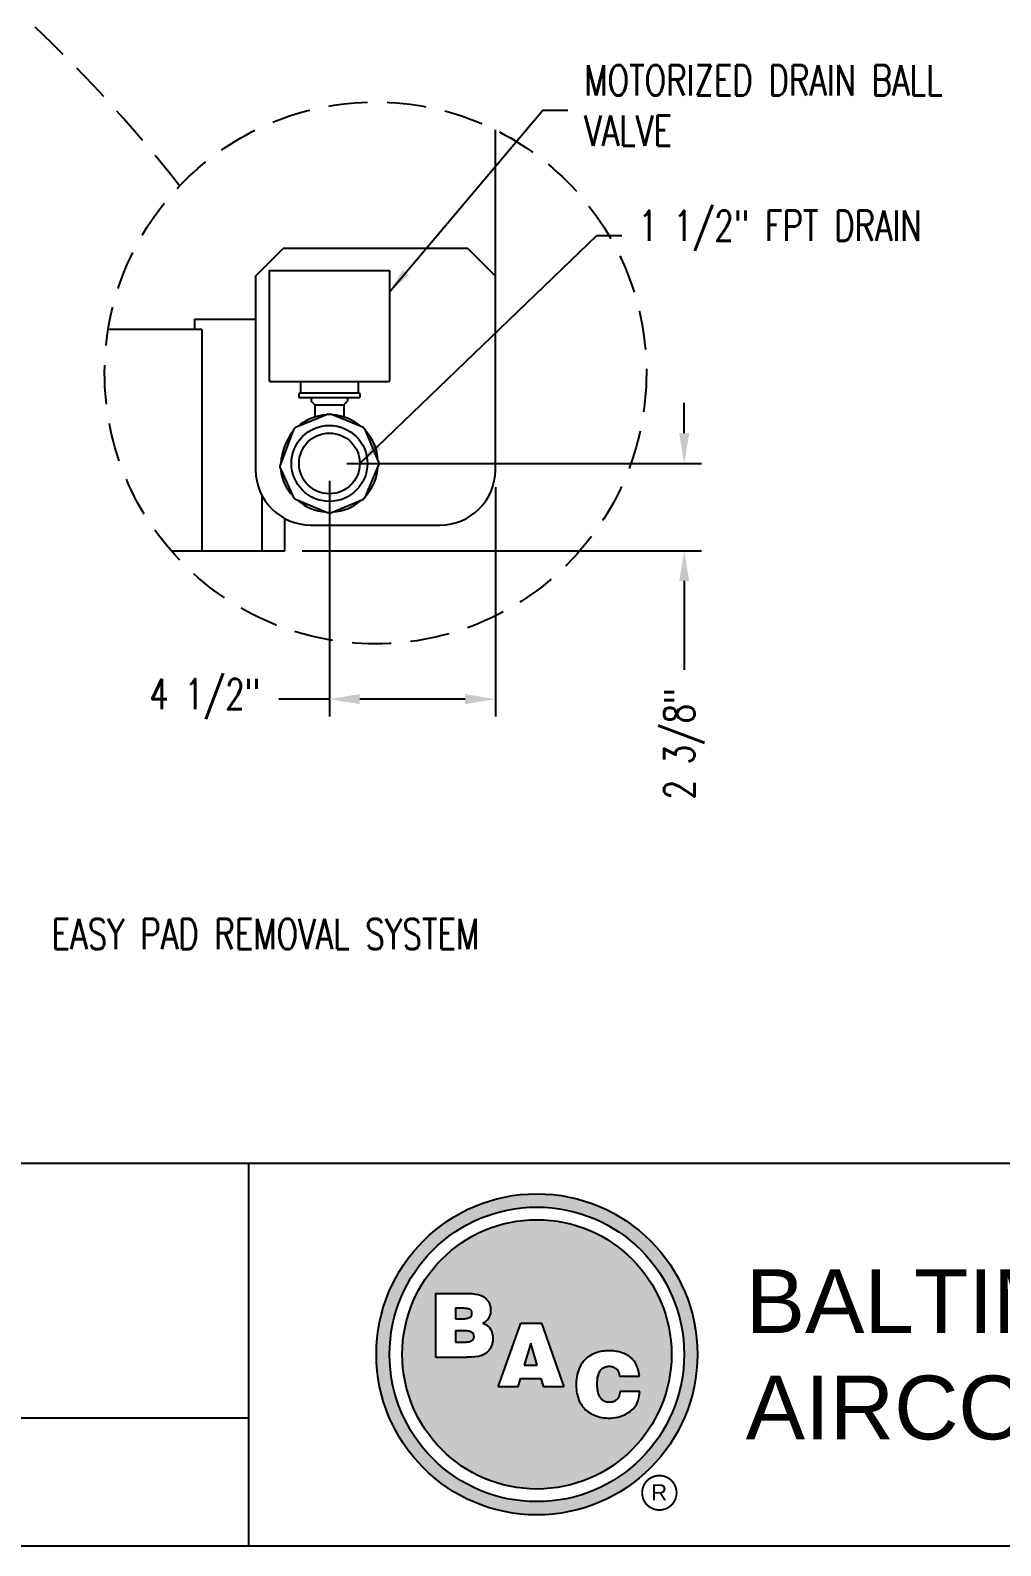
# Model space of a CAD drawing. Header units: millimetres. Extents: x 16200 to 32328, y 18593 to 29476.
# Drawn here: x 16455.4 to 16613.2, y 18593.2 to 18839.7 of the extents above; entities that cross this region are included whole.
import ezdxf
from ezdxf.enums import TextEntityAlignment as Align

# ---------------------------------------------------------------- set-up
doc = ezdxf.new("R2010")
doc.units = ezdxf.units.MM
doc.header["$LTSCALE"] = 5
doc.linetypes.add('HIDDEN', pattern=[9.525, 6.35, -3.175])
for name, color, linetype in [('PAD-REMOVAL', 3, 'Continuous'), ('RECIRCULATION-CONTROL', 3, 'Continuous'), ('TEXT', 4, 'Continuous')]:
    doc.layers.add(name, color=color, linetype=linetype)
doc.styles.add('BAC', font='swissk.ttf')
doc.styles.add('BACtblk', font='swisscl.ttf')
doc.styles.add('BACtblkBold', font='swissck.ttf')
doc.styles.add('SUBMITTAL', font='romans.shx', dxfattribs={"width": 0.75})
doc.dimstyles.new('SUBMITTAL', dxfattribs={"dimtxt": 0.09375, "dimasz": 0.09375, "dimexe": 0.03125, "dimexo": 0.0625, "dimgap": 0.0625, "dimtad": 0, "dimdec": 4, "dimzin": 4, "dimdsep": 46, "dimlunit": 4, "dimtxsty": 'SUBMITTAL', "dimcen": 0.09375, "dimclre": 6, "dimadec": 0, "dimazin": 0, "dimtfac": 1, "dimtdec": 0, "dimtofl": 0, "dimtmove": 0, "dimatfit": 3, "dimfxl": 0, "dimfrac": 2, "dimtolj": 1, "dimtzin": 4, "dimarcsym": 0})

# ---------------------------------------------------------------- blocks, each defined once
blk = doc.blocks.new('BORDER')
blk.add_line((0, 0), (1, 0))
blk = doc.blocks.new('*D38')
at = {"layer": 'RECIRCULATION-CONTROL', "color": 6, "lineweight": -2}
for p, q in [((16504.02, 18766.4), (16504.02, 18728.07)), ((16531.02, 18765.37), (16531.02, 18728.07))]:
    blk.add_line(p, q, dxfattribs=at)
at = {"layer": 'RECIRCULATION-CONTROL', "color": 3, "lineweight": -2}
for p, q in [((16504.02, 18730.89), (16495.81, 18730.89)), ((16526.09, 18730.89), (16508.95, 18730.89))]:
    blk.add_line(p, q, dxfattribs=at)
at = {"layer": 'RECIRCULATION-CONTROL', "color": 3}
for points in [[(16508.95, 18731.71), (16508.95, 18730.07), (16504.02, 18730.89)], [(16526.09, 18731.71), (16526.09, 18730.07), (16531.02, 18730.89)]]:
    blk.add_solid(points, dxfattribs=at)
at = {"layer": 'RECIRCULATION-CONTROL', "color": 3, "insert": (16483.75, 18730.89), "char_height": 4.929, "attachment_point": 5, "style": 'SUBMITTAL'}
blk.add_mtext('\\A1;4 1/2"', dxfattribs=at)
blk = doc.blocks.new('*D39')
at = {"layer": 'RECIRCULATION-CONTROL', "color": 3, "lineweight": -2}
for p, q in [((16561.74, 18774.15), (16561.74, 18779.08)), ((16561.74, 18750.1), (16561.74, 18735.66))]:
    blk.add_line(p, q, dxfattribs=at)
at = {"layer": 'RECIRCULATION-CONTROL', "color": 6, "lineweight": -2}
for p, q in [((16506.84, 18769.22), (16564.55, 18769.22)), ((16499.6, 18755.02), (16564.55, 18755.02))]:
    blk.add_line(p, q, dxfattribs=at)
at = {"layer": 'RECIRCULATION-CONTROL', "color": 3}
for points in [[(16560.92, 18774.15), (16562.56, 18774.15), (16561.74, 18769.22)], [(16560.92, 18750.1), (16562.56, 18750.1), (16561.74, 18755.02)]]:
    blk.add_solid(points, dxfattribs=at)
at = {"layer": 'RECIRCULATION-CONTROL', "color": 3, "insert": (16561.74, 18723.6), "char_height": 4.929, "attachment_point": 5, "rotation": 90, "style": 'SUBMITTAL'}
blk.add_mtext('\\A1;2 3/8"', dxfattribs=at)
blk = doc.blocks.new('bacstblk')
h = blk.add_hatch(color=150)
h.dxf.hatch_style = 1
h.paths.add_polyline_path([(3.7506, 0.375, 1), (4.3799, 0.375, 1)])
h.paths.add_polyline_path([(4.3539, 0.375, -1), (3.7765, 0.375, -1)], flags=16)
h.paths.add_polyline_path([(4.3291, 0.375, -1), (3.8014, 0.375, -1)], flags=0)
h.paths.add_polyline_path([(3.943, 0.4942), (3.9603, 0.4889), (3.9714, 0.4784), (3.9755, 0.4618), (3.9722, 0.4467), (3.9609, 0.436), (3.974, 0.427), (3.9786, 0.415), (3.9789, 0.3973), (3.9729, 0.3838), (3.9613, 0.374), (3.9476, 0.3704), (3.9345, 0.3692), (3.8665, 0.3692), (3.8665, 0.4942)], flags=0)
h.paths.add_polyline_path([(4.0335, 0.4361), (4.0742, 0.4361), (4.1177, 0.3111), (4.0779, 0.3111), (4.0731, 0.3277), (4.0333, 0.3277), (4.0286, 0.3111), (3.9895, 0.3111)], flags=0)
h.paths.add_polyline_path([(4.1681, 0.3721), (4.1826, 0.3792), (4.1988, 0.3822), (4.2152, 0.3818), (4.233, 0.3787), (4.246, 0.3717), (4.2575, 0.3605), (4.2641, 0.3456), (4.266, 0.3315), (4.2275, 0.3315), (4.227, 0.3353), (4.2262, 0.3385), (4.2251, 0.3412), (4.2237, 0.3434), (4.2223, 0.3451), (4.2207, 0.3465), (4.2191, 0.3476), (4.2174, 0.3485), (4.2158, 0.3493), (4.2143, 0.3499), (4.2128, 0.3503), (4.2112, 0.3506), (4.2097, 0.3509), (4.2082, 0.351), (4.2066, 0.351), (4.205, 0.3509), (4.2033, 0.3507), (4.2016, 0.3504), (4.1999, 0.3501), (4.1982, 0.3496), (4.1965, 0.3489), (4.1949, 0.3482), (4.1933, 0.3472), (4.1919, 0.3461), (4.1905, 0.3449), (4.1893, 0.3434), (4.1882, 0.3418), (4.1873, 0.3401), (4.1864, 0.3384), (4.1856, 0.3365), (4.185, 0.3347), (4.1844, 0.3328), (4.184, 0.3309), (4.1836, 0.329), (4.1833, 0.3272), (4.1831, 0.3253), (4.183, 0.3234), (4.1829, 0.3216), (4.1828, 0.3197), (4.1828, 0.3178), (4.1828, 0.3158), (4.1829, 0.3139), (4.1829, 0.3119), (4.1831, 0.31), (4.1832, 0.308), (4.1834, 0.3061), (4.1837, 0.3043), (4.184, 0.3025), (4.1844, 0.3007), (4.1848, 0.299), (4.1853, 0.2974), (4.1859, 0.2959), (4.1865, 0.2944), (4.1872, 0.293), (4.188, 0.2917), (4.1889, 0.2904), (4.1899, 0.2893), (4.1909, 0.2882), (4.192, 0.2871), (4.1932, 0.2862), (4.1944, 0.2853), (4.1956, 0.2846), (4.1969, 0.2839), (4.1981, 0.2834), (4.1994, 0.2829), (4.2007, 0.2825), (4.2019, 0.2822), (4.2032, 0.282), (4.2045, 0.2819), (4.2057, 0.2818), (4.207, 0.2818), (4.2083, 0.2818), (4.2096, 0.2819), (4.211, 0.282), (4.2123, 0.2821), (4.2137, 0.2824), (4.2151, 0.2828), (4.2165, 0.2833), (4.2179, 0.284), (4.2194, 0.2848), (4.2209, 0.2858), (4.2224, 0.2871), (4.2239, 0.2886), (4.2252, 0.2905), (4.2264, 0.2927), (4.2274, 0.2954), (4.2282, 0.2986), (4.2286, 0.3024), (4.2667, 0.3024), (4.2652, 0.2888), (4.2582, 0.2721), (4.2446, 0.26), (4.229, 0.2531), (4.2146, 0.2503), (4.1987, 0.2502), (4.1812, 0.2537), (4.1655, 0.2618), (4.1537, 0.2735), (4.1468, 0.2865), (4.1431, 0.3002), (4.1418, 0.3168), (4.1433, 0.3339), (4.1484, 0.3494), (4.1569, 0.3625)], flags=0)
h = blk.add_hatch(color=150)
h.dxf.hatch_style = 1
h.paths.add_polyline_path([(3.8014, 0.375, 1), (4.3291, 0.375, 1)])
h.paths.add_polyline_path([(4.0742, 0.4361), (4.1177, 0.3111), (4.0779, 0.3111), (4.0731, 0.3277), (4.0333, 0.3277), (4.0286, 0.3111), (3.9895, 0.3111), (4.0335, 0.4361)], flags=16)
h.paths.add_polyline_path([(3.974, 0.427), (3.9786, 0.415), (3.9789, 0.3973), (3.9729, 0.3838), (3.9613, 0.374), (3.9476, 0.3704), (3.9345, 0.3692), (3.8665, 0.3692), (3.8665, 0.4942), (3.943, 0.4942), (3.9603, 0.4889), (3.9714, 0.4784), (3.9755, 0.4618), (3.9722, 0.4467), (3.9609, 0.436)], flags=16)
h.paths.add_polyline_path([(4.266, 0.3315), (4.2275, 0.3315), (4.227, 0.3353), (4.2262, 0.3385), (4.2251, 0.3412), (4.2237, 0.3434), (4.2223, 0.3451), (4.2207, 0.3465), (4.2191, 0.3476), (4.2174, 0.3485), (4.2158, 0.3493), (4.2143, 0.3499), (4.2128, 0.3503), (4.2112, 0.3506), (4.2097, 0.3509), (4.2082, 0.351), (4.2066, 0.351), (4.205, 0.3509), (4.2033, 0.3507), (4.2016, 0.3504), (4.1999, 0.3501), (4.1982, 0.3496), (4.1965, 0.3489), (4.1949, 0.3482), (4.1933, 0.3472), (4.1919, 0.3461), (4.1905, 0.3449), (4.1893, 0.3434), (4.1882, 0.3418), (4.1873, 0.3401), (4.1864, 0.3384), (4.1856, 0.3365), (4.185, 0.3347), (4.1844, 0.3328), (4.184, 0.3309), (4.1836, 0.329), (4.1833, 0.3272), (4.1831, 0.3253), (4.183, 0.3234), (4.1829, 0.3216), (4.1828, 0.3197), (4.1828, 0.3178), (4.1828, 0.3158), (4.1829, 0.3139), (4.1829, 0.3119), (4.1831, 0.31), (4.1832, 0.308), (4.1834, 0.3061), (4.1837, 0.3043), (4.184, 0.3025), (4.1844, 0.3007), (4.1848, 0.299), (4.1853, 0.2974), (4.1859, 0.2959), (4.1865, 0.2944), (4.1872, 0.293), (4.188, 0.2917), (4.1889, 0.2904), (4.1899, 0.2893), (4.1909, 0.2882), (4.192, 0.2871), (4.1932, 0.2862), (4.1944, 0.2853), (4.1956, 0.2846), (4.1969, 0.2839), (4.1981, 0.2834), (4.1994, 0.2829), (4.2007, 0.2825), (4.2019, 0.2822), (4.2032, 0.282), (4.2045, 0.2819), (4.2057, 0.2818), (4.207, 0.2818), (4.2083, 0.2818), (4.2096, 0.2819), (4.211, 0.282), (4.2123, 0.2821), (4.2137, 0.2824), (4.2151, 0.2828), (4.2165, 0.2833), (4.2179, 0.284), (4.2194, 0.2848), (4.2209, 0.2858), (4.2224, 0.2871), (4.2239, 0.2886), (4.2252, 0.2905), (4.2264, 0.2927), (4.2274, 0.2954), (4.2282, 0.2986), (4.2286, 0.3024), (4.2667, 0.3024), (4.2652, 0.2888), (4.2582, 0.2721), (4.2446, 0.26), (4.229, 0.2531), (4.2146, 0.2503), (4.1987, 0.2502), (4.1812, 0.2537), (4.1655, 0.2618), (4.1537, 0.2735), (4.1468, 0.2865), (4.1431, 0.3002), (4.1418, 0.3168), (4.1433, 0.3339), (4.1484, 0.3494), (4.1569, 0.3625), (4.1681, 0.3721), (4.1826, 0.3792), (4.1988, 0.3822), (4.2152, 0.3818), (4.233, 0.3787), (4.246, 0.3717), (4.2575, 0.3605), (4.2641, 0.3456)], flags=16)
h = blk.add_hatch(color=150)
h.dxf.hatch_style = 1
h.paths.add_polyline_path([(3.9339, 0.4471), (3.9348, 0.4479), (3.9355, 0.4488), (3.936, 0.4497), (3.9364, 0.4506), (3.9368, 0.4515), (3.937, 0.4524), (3.9372, 0.4533), (3.9373, 0.4542), (3.9373, 0.4552), (3.9373, 0.4561), (3.9372, 0.457), (3.937, 0.458), (3.9368, 0.4589), (3.9365, 0.4598), (3.9362, 0.4606), (3.9358, 0.4615), (3.9352, 0.4622), (3.9346, 0.4629), (3.9339, 0.4635), (3.933, 0.464), (3.932, 0.4645), (3.9308, 0.4648), (3.9294, 0.4651), (3.9277, 0.4654), (3.9258, 0.4656), (3.9236, 0.4658), (3.921, 0.4659), (3.9054, 0.4659), (3.9054, 0.4445), (3.9237, 0.4445), (3.9267, 0.4447), (3.9292, 0.4452), (3.9312, 0.4457), (3.9327, 0.4464)])
h.paths.add_polyline_path([(3.9412, 0.4083), (3.9413, 0.4092), (3.9413, 0.4102), (3.9412, 0.4112), (3.9411, 0.4122), (3.941, 0.4132), (3.9407, 0.4142), (3.9403, 0.4152), (3.9398, 0.4161), (3.9393, 0.417), (3.9385, 0.4178), (3.9377, 0.4186), (3.9366, 0.4193), (3.9354, 0.42), (3.9339, 0.4205), (3.932, 0.4209), (3.9299, 0.4213), (3.9273, 0.4215), (3.9243, 0.4215), (3.9054, 0.4215), (3.9054, 0.3986), (3.9265, 0.3986), (3.9293, 0.3988), (3.9317, 0.3992), (3.9336, 0.3997), (3.9352, 0.4002), (3.9365, 0.4008), (3.9376, 0.4015), (3.9384, 0.4023), (3.9391, 0.403), (3.9396, 0.4038), (3.9401, 0.4047), (3.9405, 0.4055), (3.9408, 0.4064), (3.941, 0.4073)])
h.paths.add_polyline_path([(4.0534, 0.3968), (4.0405, 0.3539), (4.0658, 0.3539)])
for p, q in [((0, 0.75), (10, 0.75)), ((3.5, 0.75), (3.5, 0)), ((3.5, 0.25), (0, 0.25))]:
    blk.add_line(p, q)
at = {"color": 150}
for p, q in [((3.8665, 0.4942), (3.9302, 0.4942)), ((3.8665, 0.4942), (3.8665, 0.3692)), ((3.9054, 0.4659), (3.9054, 0.4445)), ((3.9054, 0.4659), (3.921, 0.4659)), ((3.9054, 0.4445), (3.9237, 0.4445)), ((3.9054, 0.4215), (3.9054, 0.3986)), ((3.9054, 0.4215), (3.9243, 0.4215)), ((3.9895, 0.3111), (4.0335, 0.4361)), ((4.0335, 0.4361), (4.0742, 0.4361)), ((4.0742, 0.4361), (4.1177, 0.3111)), ((3.9054, 0.3986), (3.9265, 0.3986)), ((4.0534, 0.3968), (4.0405, 0.3539)), ((4.0658, 0.3539), (4.0534, 0.3968)), ((3.8665, 0.3692), (3.9279, 0.3692)), ((4.0286, 0.3111), (4.0333, 0.3277)), ((4.0333, 0.3277), (4.0731, 0.3277)), ((4.0405, 0.3539), (4.0658, 0.3539)), ((4.0731, 0.3277), (4.0779, 0.3111)), ((4.266, 0.3315), (4.2275, 0.3315)), ((4.0286, 0.3111), (3.9895, 0.3111)), ((4.1177, 0.3111), (4.0779, 0.3111)), ((4.2667, 0.3024), (4.2286, 0.3024))]:
    blk.add_line(p, q, dxfattribs=at)
for points in [[(3.9302, 0.4942), (3.9378, 0.494), (3.9442, 0.4933), (3.9498, 0.4922), (3.9544, 0.4907), (3.9584, 0.489), (3.9617, 0.4871), (3.9644, 0.4851), (3.9666, 0.4829), (3.9685, 0.4808), (3.97, 0.4786), (3.9713, 0.4764), (3.9722, 0.4742), (3.973, 0.4719), (3.9735, 0.4697), (3.9739, 0.4675), (3.9742, 0.4654), (3.9744, 0.4632), (3.9744, 0.4611), (3.9744, 0.459), (3.9743, 0.4569), (3.974, 0.4548), (3.9735, 0.4529), (3.9729, 0.4509), (3.9722, 0.449), (3.9712, 0.4471), (3.97, 0.4454), (3.9687, 0.4436), (3.9672, 0.442), (3.9655, 0.4404), (3.9637, 0.4389), (3.9617, 0.4374), (3.9595, 0.4361)], [(3.921, 0.4659), (3.9236, 0.4658), (3.9258, 0.4656), (3.9277, 0.4654), (3.9294, 0.4651), (3.9308, 0.4648), (3.932, 0.4645), (3.933, 0.464), (3.9339, 0.4635), (3.9346, 0.4629), (3.9352, 0.4622), (3.9358, 0.4615), (3.9362, 0.4606), (3.9365, 0.4598), (3.9368, 0.4589), (3.937, 0.458), (3.9372, 0.457), (3.9373, 0.4561), (3.9373, 0.4552), (3.9373, 0.4542), (3.9372, 0.4533), (3.937, 0.4524), (3.9368, 0.4515), (3.9364, 0.4506), (3.936, 0.4497), (3.9355, 0.4488), (3.9348, 0.4479), (3.9339, 0.4471), (3.9327, 0.4464), (3.9312, 0.4457), (3.9292, 0.4452), (3.9267, 0.4447), (3.9237, 0.4445)], [(3.9243, 0.4215), (3.9273, 0.4215), (3.9299, 0.4213), (3.932, 0.4209), (3.9339, 0.4205), (3.9354, 0.42), (3.9366, 0.4193), (3.9377, 0.4186), (3.9385, 0.4178), (3.9393, 0.417), (3.9398, 0.4161), (3.9403, 0.4152), (3.9407, 0.4142), (3.941, 0.4132), (3.9411, 0.4122), (3.9412, 0.4112), (3.9413, 0.4102), (3.9413, 0.4092), (3.9412, 0.4083), (3.941, 0.4073), (3.9408, 0.4064), (3.9405, 0.4055), (3.9401, 0.4047), (3.9396, 0.4038), (3.9391, 0.403), (3.9384, 0.4023), (3.9376, 0.4015), (3.9365, 0.4008), (3.9352, 0.4002), (3.9336, 0.3997), (3.9317, 0.3992), (3.9293, 0.3988), (3.9265, 0.3986)], [(3.9595, 0.4361), (3.9648, 0.4333), (3.9689, 0.4305), (3.972, 0.4276), (3.9744, 0.4247), (3.976, 0.4218), (3.9771, 0.4188), (3.9778, 0.416), (3.9783, 0.4132), (3.9786, 0.4106), (3.9787, 0.408), (3.9787, 0.4056), (3.9787, 0.4033), (3.9785, 0.401), (3.9782, 0.3989), (3.9778, 0.3968), (3.9773, 0.3948), (3.9767, 0.3928), (3.976, 0.3909), (3.9752, 0.389), (3.9742, 0.3871), (3.973, 0.3852), (3.9716, 0.3834), (3.9699, 0.3815), (3.968, 0.3796), (3.9657, 0.3777), (3.963, 0.3758), (3.9596, 0.374), (3.9555, 0.3724), (3.9504, 0.3711), (3.9442, 0.3701), (3.9367, 0.3694), (3.9279, 0.3692)], [(4.266, 0.3315), (4.265, 0.339), (4.2636, 0.3453), (4.2619, 0.3507), (4.2598, 0.3552), (4.2576, 0.3591), (4.2553, 0.3623), (4.2528, 0.365), (4.2504, 0.3674), (4.2481, 0.3694), (4.2458, 0.3712), (4.2436, 0.3728), (4.2413, 0.3742), (4.2391, 0.3754), (4.2368, 0.3765), (4.2344, 0.3774), (4.2319, 0.3783), (4.2294, 0.379), (4.2267, 0.3797), (4.2239, 0.3803), (4.2211, 0.3808), (4.2181, 0.3812), (4.2151, 0.3816), (4.212, 0.3818), (4.2089, 0.382), (4.2058, 0.382), (4.2026, 0.382), (4.1994, 0.3818), (4.1962, 0.3815), (4.1929, 0.3811), (4.1896, 0.3805), (4.1863, 0.3797), (4.183, 0.3787), (4.1797, 0.3776), (4.1765, 0.3762), (4.1732, 0.3746), (4.1701, 0.3729), (4.167, 0.3709), (4.164, 0.3686), (4.1612, 0.3662), (4.1585, 0.3636), (4.156, 0.3607), (4.1537, 0.3576), (4.1516, 0.3543), (4.1497, 0.3509), (4.148, 0.3472), (4.1465, 0.3435), (4.1452, 0.3396), (4.1441, 0.3355), (4.1433, 0.3314), (4.1427, 0.3272), (4.1423, 0.3229), (4.1421, 0.3187), (4.1421, 0.3145), (4.1423, 0.3103), (4.1426, 0.3063), (4.1431, 0.3024), (4.1437, 0.2986), (4.1445, 0.295), (4.1454, 0.2916), (4.1465, 0.2883), (4.1477, 0.2852), (4.149, 0.2822), (4.1506, 0.2793), (4.1523, 0.2765), (4.1541, 0.2738), (4.1562, 0.2713), (4.1584, 0.2688), (4.1607, 0.2665), (4.1633, 0.2643), (4.1659, 0.2623), (4.1687, 0.2604), (4.1717, 0.2586), (4.1748, 0.257), (4.178, 0.2556), (4.1814, 0.2543), (4.185, 0.2532), (4.1887, 0.2522), (4.1925, 0.2514), (4.1965, 0.2509), (4.2007, 0.2504), (4.2051, 0.2502), (4.2096, 0.2502), (4.2142, 0.2505), (4.219, 0.2511), (4.2238, 0.2521), (4.2287, 0.2534), (4.2337, 0.2551), (4.2387, 0.2573), (4.2437, 0.2601), (4.2485, 0.2634), (4.2531, 0.2675), (4.2572, 0.2724), (4.2608, 0.2782), (4.2637, 0.2851), (4.2657, 0.2931), (4.2667, 0.3024)], [(4.2275, 0.3315), (4.227, 0.3353), (4.2262, 0.3385), (4.2251, 0.3412), (4.2237, 0.3434), (4.2223, 0.3451), (4.2207, 0.3465), (4.2191, 0.3476), (4.2174, 0.3485), (4.2158, 0.3493), (4.2143, 0.3499), (4.2128, 0.3503), (4.2112, 0.3506), (4.2097, 0.3509), (4.2082, 0.351), (4.2066, 0.351), (4.205, 0.3509), (4.2033, 0.3507), (4.2016, 0.3504), (4.1999, 0.3501), (4.1982, 0.3496), (4.1965, 0.3489), (4.1949, 0.3482), (4.1933, 0.3472), (4.1919, 0.3461), (4.1905, 0.3449), (4.1893, 0.3434), (4.1882, 0.3418), (4.1873, 0.3401), (4.1864, 0.3384), (4.1856, 0.3365), (4.185, 0.3347), (4.1844, 0.3328), (4.184, 0.3309), (4.1836, 0.329), (4.1833, 0.3272), (4.1831, 0.3253), (4.183, 0.3234), (4.1829, 0.3216), (4.1828, 0.3197), (4.1828, 0.3178), (4.1828, 0.3158), (4.1829, 0.3139), (4.1829, 0.3119), (4.1831, 0.31), (4.1832, 0.308), (4.1834, 0.3061), (4.1837, 0.3043), (4.184, 0.3025), (4.1844, 0.3007), (4.1848, 0.299), (4.1853, 0.2974), (4.1859, 0.2959), (4.1865, 0.2944), (4.1872, 0.293), (4.188, 0.2917), (4.1889, 0.2904), (4.1899, 0.2893), (4.1909, 0.2882), (4.192, 0.2871), (4.1932, 0.2862), (4.1944, 0.2853), (4.1956, 0.2846), (4.1969, 0.2839), (4.1981, 0.2834), (4.1994, 0.2829), (4.2007, 0.2825), (4.2019, 0.2822), (4.2032, 0.282), (4.2045, 0.2819), (4.2057, 0.2818), (4.207, 0.2818), (4.2083, 0.2818), (4.2096, 0.2819), (4.211, 0.282), (4.2123, 0.2821), (4.2137, 0.2824), (4.2151, 0.2828), (4.2165, 0.2833), (4.2179, 0.284), (4.2194, 0.2848), (4.2209, 0.2858), (4.2224, 0.2871), (4.2239, 0.2886), (4.2252, 0.2905), (4.2264, 0.2927), (4.2274, 0.2954), (4.2282, 0.2986), (4.2286, 0.3024)]]:
    blk.add_lwpolyline(points, dxfattribs=at)
for radius in [0.3147, 0.2887, 0.2639]:
    blk.add_circle((4.0652, 0.375), radius, dxfattribs=at)
at = {"layer": 'TEXT', "color": 150, "linetype": 'Continuous', "const_width": 0.00375}
blk.add_lwpolyline([(4.2715, 0.1037, 1), (4.339, 0.1037, 1)], format="xyb", close=True, dxfattribs=at)
at = {"layer": 'TEXT', "color": 150, "style": 'BAC'}
for s, p in [('BALTIMORE', (4.4744, 0.4169)), ('AIRCOIL COMPANY', (4.4744, 0.2084))]:
    blk.add_text(s, height=0.125, dxfattribs=at).set_placement(p)
at = {"layer": 'TEXT', "color": 150, "linetype": 'Continuous', "style": 'BAC'}
blk.add_text('R', height=0.0312, dxfattribs=at).set_placement((4.2891, 0.0891))
at = {"layer": 'TEXT', "color": 4, "style": 'BACtblkBold'}
for tag, p in [('DESC', (0.0625, 0.5312)), ('ORDER', (0.9643, 0.3438)), ('DATE', (0.5402, 0.0625))]:
    blk.add_attdef(tag, p, '', height=0.125, dxfattribs=at)
for tag, height, p in [('MODEL1', 0.1094, (8.25, 0.5715)), ('MODEL2', 0.1094, (8.25, 0.384)), ('DWGNUM', 0.1406, (8.0938, 0.0312))]:
    blk.add_attdef(tag, text='', height=height, dxfattribs=at).set_placement(p, align=Align.CENTER)
blk.add_attdef('REV', text='', height=0.1562, dxfattribs=at).set_placement((9.8438, 0.1562), align=Align.MIDDLE)
at = {"layer": 'TEXT', "color": 4, "style": 'BACtblk', "flags": 1}
blk.add_attdef('DWGBY', (2.0402, 0.0625), '', height=0.0938, dxfattribs=at)

msp = doc.modelspace()

# ---------------------------------------------------------------- linework, layer by layer
at = {"layer": 'RECIRCULATION-CONTROL'}
for p, q in [((16531.022, 18792.7022), (16531.022, 18823.4481)), ((16492.022, 18799.688), (16496.522, 18804.188)), ((16526.522, 18804.188), (16496.522, 18804.188)), ((16526.522, 18804.188), (16531.022, 18799.688)), ((16492.022, 18799.688), (16492.022, 18768.188)), ((16494.2189, 18800.5786), (16494.2189, 18782.751)), ((16494.2189, 18800.5786), (16513.8252, 18800.5786)), ((16513.8252, 18782.751), (16513.8252, 18800.5786)), ((16531.022, 18768.188), (16531.022, 18799.688)), ((16482.0947, 18792.7022), (16482.0947, 18791.0269)), ((16482.0947, 18792.7022), (16492.022, 18792.7022)), ((16483.2862, 18791.0249), (16468.0355, 18791.0249)), ((16483.2862, 18791.0249), (16483.2862, 18755.0249)), ((16494.4551, 18782.5148), (16513.589, 18782.5148)), ((16499.2976, 18782.5148), (16499.2976, 18780.625)), ((16508.7464, 18780.625), (16508.7464, 18782.5148)), ((16499.0614, 18780.5069), (16499.0614, 18779.9164)), ((16499.0614, 18779.9164), (16508.9827, 18779.9164)), ((16508.8646, 18780.625), (16499.1795, 18780.625)), ((16501.0693, 18779.7982), (16500.9512, 18779.9164)), ((16501.0693, 18779.7982), (16501.0693, 18779.3258)), ((16506.9748, 18779.7982), (16507.0929, 18779.9164)), ((16506.9748, 18779.7982), (16506.9748, 18779.3258)), ((16508.9827, 18780.5069), (16508.9827, 18779.9164)), ((16503.8038, 18777.2454), (16498.5, 18775.0485)), ((16501.6598, 18778.7353), (16501.0693, 18779.3258)), ((16501.6598, 18778.7353), (16506.3842, 18778.7353)), ((16501.6598, 18778.7353), (16501.6598, 18776.8586)), ((16503.8038, 18777.2454), (16504.2403, 18777.2454)), ((16509.544, 18775.0485), (16504.2403, 18777.2454)), ((16506.3842, 18778.7353), (16506.9748, 18779.3258)), ((16506.3842, 18778.7353), (16506.3842, 18776.8586)), ((16498.1914, 18774.7399), (16495.9945, 18768.9141)), ((16498.1914, 18774.7399), (16498.3457, 18774.8942)), ((16498.3457, 18774.8942), (16498.5, 18775.0485)), ((16509.544, 18775.0485), (16509.6984, 18774.8942)), ((16509.6984, 18774.8942), (16509.8527, 18774.7399)), ((16512.0496, 18769.4361), (16509.8527, 18774.7399)), ((16495.9945, 18768.4776), (16495.9945, 18768.9141)), ((16495.9945, 18768.4776), (16498.1914, 18763.6959)), ((16509.8527, 18763.6959), (16512.0496, 18768.9996)), ((16512.0496, 18769.4361), (16512.0496, 18768.9996)), ((16493.0362, 18764.0374), (16493.0362, 18755.0249)), ((16498.5, 18763.3872), (16498.1914, 18763.6959)), ((16498.5, 18763.3872), (16503.8038, 18761.1903)), ((16504.2403, 18761.1903), (16509.544, 18763.3872)), ((16509.6984, 18763.5415), (16509.544, 18763.3872)), ((16509.8527, 18763.6959), (16509.6984, 18763.5415)), ((16496.7862, 18755.0249), (16496.7862, 18760.2471)), ((16504.2403, 18761.1903), (16503.8038, 18761.1903)), ((16501.022, 18759.188), (16522.022, 18759.188)), ((16478.2755, 18755.0249), (16496.7862, 18755.0249))]:
    msp.add_line(p, q, dxfattribs=at)
at = {"layer": 'RECIRCULATION-CONTROL', "linetype": 'HIDDEN', "ltscale": 0.2}
msp.add_circle((16511.522, 18783.938), 44.0602, dxfattribs=at)
at = {"layer": 'RECIRCULATION-CONTROL'}
for radius in [6.1772, 4.937]:
    msp.add_circle((16504.022, 18769.2179), radius, dxfattribs=at)
at = {"layer": 'RECIRCULATION-CONTROL', "linetype": 'HIDDEN', "ltscale": 0.2}
for centre, radius, start, end in [((16289.7274, 18665.1985), 241.5017, 38.145564, 74.115414), ((16425.9362, 18572.7032), 333.8494, 43.450217, 73.465046)]:
    msp.add_arc(centre, radius, start, end, dxfattribs=at)
at = {"layer": 'RECIRCULATION-CONTROL'}
for centre, radius, start, end in [((16494.4551, 18782.751), 0.2362, 180, 270), ((16513.589, 18782.751), 0.2362, 270, 0), ((16499.1795, 18780.5069), 0.1181, 90, 180), ((16508.8646, 18780.5069), 0.1181, 0, 90), ((16504.022, 18769.2179), 7.9134, 93.898704, 131.101296), ((16504.022, 18769.2179), 7.9134, 48.898704, 86.101296), ((16501.1874, 18776.8586), 0.4724, 348.905425, 0), ((16506.8567, 18776.8586), 0.4724, 180, 191.094578), ((16505.5781, 18768.6661), 9.4682, 142.575277, 176.561725), ((16504.022, 18769.2179), 7.9134, 3.898704, 41.101296), ((16501.022, 18768.188), 9, 180, 270), ((16502.6303, 18768.6694), 6.5234, 184.498074, 225.511767), ((16504.022, 18769.2179), 7.9134, 318.898704, 356.101296), ((16522.022, 18768.188), 9, 270, 0), ((16504.022, 18769.2179), 7.9134, 228.898704, 266.101296), ((16504.022, 18769.2179), 7.9134, 273.898704, 311.101296)]:
    msp.add_arc(centre, radius, start, end, dxfattribs=at)

# ---------------------------------------------------------------- block references
for name, xscale, yscale, zscale in [('BORDER', 829.7698563356048, 622.3273922517036, 829.7698563356048), ('bacstblk', 82.97698563356047, 82.97698563356047, 82.97698563356047)]:
    msp.add_blockref(name, (16200.4572, 18593.206), dxfattribs=dict(xscale=xscale, yscale=yscale, zscale=zscale))

# ---------------------------------------------------------------- texts
at = {"layer": 'PAD-REMOVAL', "insert": (16458.8514, 18692.6905), "char_height": 4.930002, "width": 90.433797, "attachment_point": 4, "style": 'SUBMITTAL'}
msp.add_mtext('EASY PAD REMOVAL SYSTEM', dxfattribs=at)
at = {"layer": 'RECIRCULATION-CONTROL', "char_height": 4.93, "attachment_point": 4, "style": 'SUBMITTAL'}
for s, insert, width in [('MOTORIZED DRAIN BALL VALVE', (16545.4887, 18827.4298), 70.8455), ('1 1/2" FPT DRAIN', (16554.2716, 18807.0568), 75.185379)]:
    msp.add_mtext(s, dxfattribs=dict(at, insert=insert, width=width))

# ---------------------------------------------------------------- dimensions: what is measured, and where the dimension line sits
at = {"layer": 'RECIRCULATION-CONTROL', "color": 3}
dim = msp.add_linear_dim(base=(16561.7376667726, 18755.024869951), p1=(16504.0220356065, 18769.217869951), p2=(16496.7862495671, 18755.024869951), angle=90, dimstyle='SUBMITTAL', override={"dimscale": 70.42, "dimtxt": 0.07, "dimasz": 0.07, "dimexe": 0.04, "dimexo": 0.04, "dimgap": 0.03125, "dimdec": 3, "dimlfac": 0.166667, "dimzin": 3, "dimclrd": 3, "dimclrt": 3, "dimtdec": 3, "dimtix": 1}, dxfattribs=at)
dim.commit()
dim.dimension.update_dxf_attribs({"geometry": '*D39', "text_midpoint": (16561.7376667726, 18723.599944951), "dimtype": 160})
dim = msp.add_linear_dim(base=(16531.022, 18730.8868), p1=(16504.022, 18769.2179), p2=(16531.022, 18768.188), dimstyle='SUBMITTAL', override={"dimscale": 70.42, "dimtxt": 0.07, "dimasz": 0.07, "dimexe": 0.04, "dimexo": 0.04, "dimgap": 0.03125, "dimdec": 3, "dimlfac": 0.166667, "dimzin": 3, "dimclrd": 3, "dimclrt": 3, "dimtdec": 3, "dimtix": 1}, dxfattribs=at)
dim.commit()
dim.dimension.update_dxf_attribs({"geometry": '*D38', "text_midpoint": (16483.7469, 18730.8868), "dimtype": 160})

# ---------------------------------------------------------------- leaders
at = {"layer": 'RECIRCULATION-CONTROL', "annotation_type": 0, "has_hookline": 1, "hookline_direction": 0}
for points, text_width in [([(16513.8252, 18797.1604), (16538.7413, 18826.6676), (16542.8139, 18826.6676)], 65.6746), ([(16508.959, 18769.2179), (16547.5243, 18806.2946), (16551.5969, 18806.2946)], 51.765)]:
    msp.add_leader(points, dimstyle='SUBMITTAL', override={"dimscale": 58.18, "dimasz": 0.07, "dimgap": 0.03, "dimcen": 4.055284, "dimarcsym": 1}, dxfattribs=dict(at, text_width=text_width))

doc.saveas('drawing.dxf')
